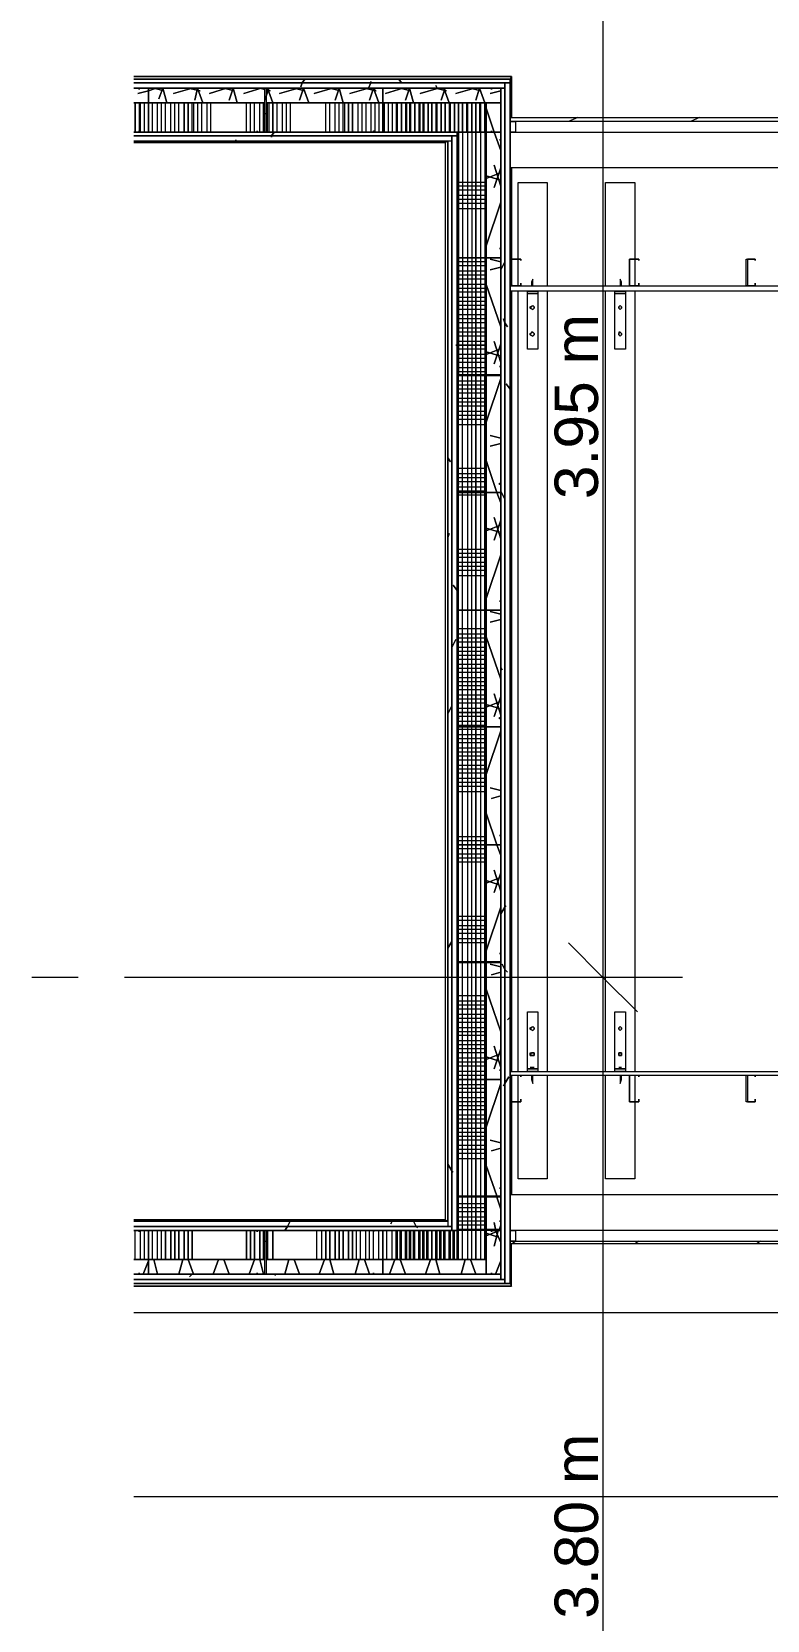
# Model space of a CAD drawing. Header units: metres. Extents: x -2 to 237, y -8 to 52.
# Drawn here: x 4.26 to 6.8, y 39.82 to 45.31 of the extents above; entities that cross this region are included whole.
import ezdxf

# ---------------------------------------------------------------- set-up
doc = ezdxf.new("R2010")
doc.units = ezdxf.units.M
doc.layers.add('HVAC - Ductos', color=5, linetype='Continuous', lineweight=0)
doc.layers.add('PDF4_Text', color=7, linetype='Continuous', lineweight=0)
doc.layers.add('PDF4_Geometry', color=7, linetype='Continuous', lineweight=0, true_color=0xaaaaaa)
doc.styles.add('PDF Helvetica', font='')
doc.styles.get('PDF Helvetica').set_extended_font_data('Helvetica')

msp = doc.modelspace()

# ---------------------------------------------------------------- linework, layer by layer
at = {"layer": 'HVAC - Ductos', "lineweight": 0}
for points in [[(6.2349, 46.8782), (6.2349, 45.9939), (6.2349, 42.0446), (6.2349, 38.0081)], [(6.354, 41.9254), (6.2349, 42.0446), (6.1158, 42.1636)], [(6.4732, 42.0446), (6.2349, 42.0446), (5.9967, 42.0446)], [(4.613, 40.8854), (9.9919, 40.8854), (9.9919, 40.2485), (4.613, 40.2485)]]:
    msp.add_lwpolyline(points, dxfattribs=at)
at = {"layer": 'PDF4_Geometry', "lineweight": 0}
for points in [[(5.9188, 45.018), (5.9188, 45.16), (4.613, 45.16), (5.9188, 45.16), (5.9142, 45.1509), (5.9188, 45.16)], [(4.613, 45.1509), (5.9142, 45.1509)], [(4.613, 45.1509), (5.9142, 45.1509)], [(4.6314, 45.1142), (4.6314, 45.1188)], [(4.6635, 45.1188), (4.6635, 44.9722), (4.6635, 44.9676), (4.6314, 44.9676), (4.6314, 44.9722), (4.6314, 44.9676), (4.6635, 44.9676), (4.6635, 44.9722), (4.6635, 45.1188), (4.6314, 45.1188)], [(5.0391, 45.1142), (5.0391, 45.1188)], [(5.0666, 45.1188), (5.0712, 45.1188), (5.0712, 44.9722), (5.0712, 44.9676), (5.0666, 44.9676), (5.0391, 44.9676), (5.0391, 44.9722), (5.0391, 44.9676), (5.0666, 44.9676), (5.0666, 44.9722), (5.0666, 45.1188), (5.0391, 45.1188)], [(5.4744, 45.1188), (5.4744, 44.9722), (5.4744, 44.9676), (5.4423, 44.9676), (5.4423, 44.9722), (5.4469, 44.9722), (5.4469, 44.9676), (5.4744, 44.9676), (5.4744, 44.9722), (5.4744, 45.1188), (5.4469, 45.1188), (5.4469, 45.1142), (5.4423, 45.1142), (5.4423, 45.1188)], [(5.8501, 45.1142), (5.8501, 45.1188)], [(5.8775, 45.1188), (5.8821, 45.1188), (5.8821, 44.9722), (5.8821, 44.9676), (5.8775, 44.9676), (5.8501, 44.9676), (5.8501, 44.9722), (5.8501, 44.9676), (5.8775, 44.9676), (5.8821, 44.9676), (5.8821, 44.9722), (5.8821, 45.1188), (5.8775, 45.1188), (5.8501, 45.1188)], [(5.8959, 45.1372), (5.8959, 40.9862), (5.9142, 40.9862), (5.9142, 45.1372)], [(5.0666, 45.0684), (4.6635, 45.0684), (4.613, 45.0684), (4.6635, 45.0684)], [(4.6176, 45.0684), (4.6176, 44.9676)], [(4.7871, 45.0684), (4.7871, 44.9676)], [(4.8009, 45.0684), (4.8009, 44.9676)], [(5.062, 45.0684), (5.062, 44.9676)], [(5.0941, 45.0684), (5.0941, 44.9676)], [(5.3553, 45.0684), (5.3553, 44.9676)], [(5.369, 45.0684), (5.369, 44.9676)], [(5.5385, 45.0684), (5.5385, 44.9676)], [(5.5844, 45.0684), (5.5844, 44.9676)], [(5.6302, 44.9676), (5.6302, 45.0684)], [(5.6439, 45.0684), (5.6439, 44.9676)], [(5.676, 45.0684), (5.676, 44.9676)], [(5.6897, 45.0684), (5.6897, 44.9676)], [(5.7218, 45.0684), (5.7218, 44.9676)], [(5.7951, 45.0684), (5.7951, 44.9676), (5.7951, 44.5323), (5.7951, 44.1246), (5.7951, 43.7214), (5.7951, 43.3137), (5.7951, 42.9105), (5.7951, 42.5027), (5.7951, 42.0995), (5.7951, 42.5027), (5.7951, 42.9105), (5.7951, 43.3137), (5.7951, 43.7214), (5.7951, 44.1246), (5.7951, 44.5323), (5.7951, 44.9676)], [(5.6989, 41.2015), (5.6989, 41.1832), (4.613, 41.1832), (5.6989, 41.1832), (5.7126, 41.1832), (5.7126, 44.9355), (5.7126, 44.9539), (5.7126, 44.9355), (4.613, 44.9355), (5.6989, 44.9355), (4.613, 44.9355), (5.621, 44.9355), (4.613, 44.9355), (5.6989, 44.9355), (5.6989, 41.2015), (5.6989, 44.9355), (5.6897, 44.9309), (5.6897, 41.2061)], [(5.6897, 44.9309), (5.6897, 41.2061), (4.613, 41.2061), (5.6897, 41.2061), (5.6989, 41.2015), (4.613, 41.2015), (5.6989, 41.2015), (4.613, 41.2015), (5.6989, 41.2015), (5.6989, 44.9355), (5.6897, 44.9309), (4.613, 44.9309)], [(5.7126, 41.1832), (5.7126, 44.9355), (5.6989, 44.9355), (5.6989, 41.1832)], [(5.7309, 41.1695), (5.7309, 44.9539), (5.7126, 44.9539), (5.7126, 41.1695)], [(5.7309, 44.9676), (5.8821, 44.9676), (5.8821, 44.9401), (5.8775, 44.9401), (5.8821, 44.9401), (5.8821, 44.9676), (5.7309, 44.9676), (5.7309, 44.9401)], [(5.7355, 44.9401), (5.7309, 44.9401)], [(5.9142, 44.8439), (5.9142, 44.9676), (9.268, 44.9676), (9.268, 44.8439)], [(5.9188, 44.4361), (5.9188, 44.8439)], [(5.8821, 44.5323), (5.8775, 44.5323), (5.7309, 44.5323), (5.7309, 44.5644), (5.7355, 44.5644), (5.7309, 44.5644), (5.7309, 44.5323), (5.8775, 44.5323), (5.8821, 44.5323), (5.8821, 44.5644)], [(5.8775, 44.5644), (5.8821, 44.5644)], [(5.8821, 44.5323), (5.8821, 44.1566)], [(5.9234, 44.4361), (5.9188, 44.4361), (5.9188, 44.4407), (5.9188, 44.5277), (5.9234, 44.5277), (5.9509, 44.5277), (5.9509, 44.5232), (5.9509, 44.5277), (5.9234, 44.5277), (5.9188, 44.5277), (5.9188, 44.4407), (5.9234, 44.4361), (5.9509, 44.4361)], [(6.3265, 44.4361), (6.3265, 44.4407), (6.3265, 44.5277), (6.3586, 44.5277), (6.3586, 44.5232), (6.3586, 44.5277), (6.3265, 44.5277), (6.3265, 44.4407), (6.3265, 44.4361), (6.3586, 44.4361)], [(6.7343, 44.4361), (6.7298, 44.4361), (6.7298, 44.4407), (6.7298, 44.5277), (6.7343, 44.5277), (6.7618, 44.5277), (6.7618, 44.5232), (6.7618, 44.5277), (6.7343, 44.5277), (6.7343, 44.4407), (6.7343, 44.4361), (6.7618, 44.4361)], [(5.9142, 44.4178), (5.9142, 44.4361), (9.7307, 44.4361), (9.7307, 44.4178)], [(5.9509, 44.4453), (5.9509, 44.4361)], [(6.3586, 44.4453), (6.3586, 44.4361)], [(6.7618, 44.4453), (6.7618, 44.4361)], [(5.9188, 41.7193), (5.9188, 44.4178)], [(5.9738, 44.4178), (6.0104, 44.4178), (6.0104, 44.4087), (6.0104, 44.2162), (5.9738, 44.2162), (5.9738, 44.4087)], [(5.9738, 44.4087), (6.0104, 44.4087)], [(5.9921, 44.4087), (5.9967, 44.4087), (5.9921, 44.4087), (5.9829, 44.4087), (5.9921, 44.4087), (5.9967, 44.4087), (5.9921, 44.4087), (5.9829, 44.4087)], [(6.2762, 44.4178), (6.3129, 44.4178), (6.3129, 44.4087), (6.3129, 44.2162), (6.2762, 44.2162), (6.2762, 44.4087)], [(6.2762, 44.4087), (6.3129, 44.4087)], [(6.2945, 44.4087), (6.2991, 44.4087), (6.3037, 44.4087), (6.2991, 44.4087), (6.2945, 44.4087), (6.2899, 44.4087), (6.2945, 44.4087), (6.2991, 44.4087), (6.2945, 44.4087), (6.2899, 44.4087)], [(5.9921, 44.3536), (5.9967, 44.3582), (5.9967, 44.3628), (5.9921, 44.3674), (5.9875, 44.3628), (5.9829, 44.3582)], [(5.9921, 44.3674), (5.9967, 44.3628), (5.9967, 44.3582), (5.9921, 44.3536), (5.9829, 44.3582), (5.9829, 44.3628)], [(6.2945, 44.3536), (6.2991, 44.3582), (6.2991, 44.3628), (6.2945, 44.3674), (6.2899, 44.3628), (6.2899, 44.3582)], [(6.2945, 44.3674), (6.2991, 44.3628), (6.2991, 44.3582), (6.2945, 44.3536), (6.2899, 44.3582), (6.2899, 44.3628)], [(5.9921, 44.262), (5.9967, 44.2666), (5.9967, 44.2712), (5.9921, 44.2758), (5.9875, 44.2758), (5.9829, 44.2666)], [(5.9921, 44.2758), (5.9967, 44.2712), (5.9967, 44.2666), (5.9921, 44.262), (5.9829, 44.2666), (5.9829, 44.2712)], [(6.2945, 44.262), (6.2991, 44.2666), (6.2991, 44.2712), (6.2945, 44.2758), (6.2899, 44.2758), (6.2899, 44.2666)], [(6.2945, 44.2758), (6.2991, 44.2712), (6.2991, 44.2666), (6.2945, 44.262), (6.2899, 44.2666), (6.2899, 44.2712)], [(5.7309, 44.23), (5.8317, 44.23)], [(5.9142, 44.1888), (5.9142, 41.9117)], [(5.8821, 44.1292), (5.8821, 44.1246), (5.8775, 44.1246), (5.7309, 44.1246), (5.7309, 44.1292), (5.7309, 44.1566), (5.7355, 44.1566), (5.7309, 44.1566), (5.7309, 44.1292), (5.8775, 44.1292), (5.8821, 44.1292), (5.8821, 44.1566)], [(5.8775, 44.1566), (5.8821, 44.1566)], [(5.8821, 44.1292), (5.8821, 43.7535)], [(5.8821, 43.7214), (5.8775, 43.7214), (5.7309, 43.7214), (5.7309, 43.7535), (5.7355, 43.7535), (5.7355, 43.7489), (5.7309, 43.7489), (5.7309, 43.7214), (5.8775, 43.7214), (5.8821, 43.7214), (5.8821, 43.7489), (5.8775, 43.7489), (5.8775, 43.7535), (5.8821, 43.7535)], [(5.8821, 43.7214), (5.8821, 43.3457)], [(5.8821, 43.3183), (5.8821, 43.3137), (5.8775, 43.3137), (5.7309, 43.3137), (5.7309, 43.3183), (5.7309, 43.3457), (5.7355, 43.3457), (5.7309, 43.3457), (5.7309, 43.3183), (5.7309, 43.3137), (5.8775, 43.3137), (5.8821, 43.3137), (5.8821, 43.3183), (5.8821, 43.3457)], [(5.8775, 43.3457), (5.8821, 43.3457)], [(5.8821, 43.3183), (5.8821, 42.9425)], [(5.7309, 42.9609), (5.8317, 42.9609)], [(5.8821, 42.9105), (5.8775, 42.9105), (5.7309, 42.9105), (5.7309, 42.9425), (5.7355, 42.9425), (5.7355, 42.938), (5.7309, 42.938), (5.7309, 42.9105), (5.8775, 42.9105), (5.8821, 42.9105), (5.8821, 42.938), (5.8775, 42.938), (5.8775, 42.9425), (5.8821, 42.9425)], [(5.8821, 42.9105), (5.8821, 42.5348)], [(5.8821, 42.5027), (5.8775, 42.5027), (5.7309, 42.5027), (5.7309, 42.5348), (5.7355, 42.5348), (5.7309, 42.5348), (5.7309, 42.5027), (5.8775, 42.5027), (5.8821, 42.5027), (5.8821, 42.5348)], [(5.8775, 42.5348), (5.8821, 42.5348)], [(5.8821, 42.5027), (5.8821, 42.127)], [(5.8821, 42.0995), (5.8775, 42.0949), (5.7309, 42.0949), (5.7309, 42.0995), (5.7309, 42.127), (5.7355, 42.127), (5.7309, 42.127), (5.7309, 42.0995), (5.8775, 42.0995), (5.8821, 42.0995), (5.8821, 42.127)], [(5.7951, 42.0949), (5.7951, 41.6917), (5.7951, 41.284), (5.7951, 41.1695), (5.7951, 41.0686), (5.7951, 41.1695), (5.7951, 41.284), (5.7951, 41.6917)], [(5.8775, 42.127), (5.8821, 42.127)], [(5.8821, 42.0995), (5.8821, 41.7238)], [(5.9738, 41.7193), (5.9738, 41.7284), (5.9738, 41.9254), (6.0104, 41.9254), (6.0104, 41.7284), (6.0104, 41.7193)], [(6.2762, 41.7193), (6.2762, 41.7284), (6.2762, 41.9254), (6.3129, 41.9254), (6.3129, 41.7284), (6.3129, 41.7193)], [(5.9921, 41.8613), (5.9967, 41.8659), (5.9967, 41.8704), (5.9921, 41.875), (5.9875, 41.8704), (5.9829, 41.8659)], [(5.9921, 41.875), (5.9967, 41.8704), (5.9967, 41.8659), (5.9921, 41.8613), (5.9829, 41.8659), (5.9829, 41.8704)], [(6.2945, 41.8613), (6.2991, 41.8659), (6.2991, 41.8704), (6.2945, 41.875), (6.2899, 41.8704), (6.2899, 41.8659)], [(6.2945, 41.875), (6.2991, 41.8704), (6.2991, 41.8659), (6.2945, 41.8613), (6.2899, 41.8659), (6.2899, 41.8704)], [(5.9921, 41.7742), (5.9967, 41.7742), (5.9967, 41.7833), (5.9921, 41.7833), (5.9875, 41.7833), (5.9829, 41.7742)], [(5.9921, 41.7833), (5.9967, 41.7833), (5.9967, 41.7742), (5.9921, 41.7742), (5.9829, 41.7742), (5.9829, 41.7833)], [(6.2945, 41.7742), (6.2991, 41.7742), (6.2991, 41.7833), (6.2945, 41.7833), (6.2899, 41.7833), (6.2899, 41.7742)], [(6.2945, 41.7833), (6.2991, 41.7833), (6.2991, 41.7742), (6.2945, 41.7742), (6.2899, 41.7742), (6.2899, 41.7833)], [(5.8821, 41.6917), (5.8775, 41.6917), (5.7309, 41.6917), (5.7309, 41.7238), (5.7355, 41.7238), (5.7309, 41.7238), (5.7309, 41.6917), (5.8775, 41.6917), (5.8821, 41.6917), (5.8821, 41.7238)], [(5.7309, 41.6917), (5.8317, 41.6917)], [(5.8775, 41.7238), (5.8821, 41.7238)], [(5.8821, 41.6917), (5.8821, 41.3161)], [(5.9188, 41.6184), (5.9188, 41.6138), (5.9234, 41.6138), (5.9509, 41.6138), (5.9509, 41.623), (5.9509, 41.6138), (5.9234, 41.6138), (5.9188, 41.6138), (5.9188, 41.6184), (5.9188, 41.7055)], [(5.9188, 41.2931), (5.9188, 41.7055)], [(5.9509, 41.7009), (5.9509, 41.7055)], [(5.9738, 41.7284), (6.0104, 41.7284)], [(5.9921, 41.733), (5.9967, 41.733), (5.9921, 41.733), (5.9829, 41.733)], [(5.9921, 41.7284), (5.9967, 41.7284), (5.9921, 41.7284), (5.9829, 41.7284)], [(6.2762, 41.7284), (6.3129, 41.7284)], [(6.2945, 41.733), (6.2991, 41.733), (6.2945, 41.733), (6.2899, 41.733)], [(6.2945, 41.7284), (6.2991, 41.7284), (6.3037, 41.7284), (6.2991, 41.7284), (6.2945, 41.7284), (6.2899, 41.7284)], [(6.3265, 41.6184), (6.3265, 41.6138), (6.3586, 41.6138), (6.3586, 41.623), (6.3586, 41.6138), (6.3265, 41.6138), (6.3265, 41.6184), (6.3265, 41.7055)], [(6.3586, 41.7009), (6.3586, 41.7055)], [(6.7618, 41.7009), (6.7618, 41.7055)], [(5.8821, 41.2886), (5.8821, 41.284), (5.8775, 41.284), (5.7309, 41.284), (5.7309, 41.2886), (5.7309, 41.3161), (5.7355, 41.3161), (5.7309, 41.3161), (5.7309, 41.2886), (5.8775, 41.2886), (5.8821, 41.2886), (5.8821, 41.3161)], [(5.8775, 41.3161), (5.8821, 41.3161)], [(5.8317, 41.174), (5.8317, 41.284)], [(5.8821, 41.2886), (5.8821, 41.2015)], [(5.9142, 41.1695), (5.9142, 41.2931), (9.268, 41.2931), (9.268, 41.1695)], [(5.8821, 41.174), (5.8821, 41.1695), (5.8775, 41.1695), (5.7309, 41.1695), (5.7309, 41.174), (5.7309, 41.2015), (5.7355, 41.2015), (5.7309, 41.2015), (5.7309, 41.174), (5.8775, 41.174), (5.8821, 41.174), (5.8821, 41.2015)], [(5.8775, 41.2015), (5.8821, 41.2015)], [(4.6314, 41.1649), (4.6314, 41.1695)], [(4.6635, 41.1695), (4.6635, 41.0182), (4.6314, 41.0182), (4.6314, 41.0228), (4.6314, 41.0182), (4.6635, 41.0182), (4.6635, 41.1695), (4.6314, 41.1695)], [(4.723, 41.1695), (4.723, 41.0686)], [(4.7413, 41.1695), (4.7413, 41.0686)], [(4.7551, 41.1695), (4.7551, 41.0686)], [(4.7688, 41.1695), (4.7688, 41.0686)], [(4.7871, 41.1695), (4.7871, 41.0686)], [(4.8009, 41.1695), (4.8009, 41.0686)], [(4.8146, 41.1695), (4.8146, 41.0686)], [(5.0024, 41.1695), (5.0024, 41.0686)], [(5.0162, 41.1695), (5.0162, 41.0686)], [(5.03, 41.1695), (5.03, 41.0686)], [(5.0391, 41.1649), (5.0391, 41.1695)], [(5.0666, 41.1695), (5.0712, 41.1695), (5.0712, 41.0182), (5.0666, 41.0182), (5.0391, 41.0182), (5.0391, 41.0228), (5.0391, 41.0182), (5.0666, 41.0182), (5.0666, 41.1695), (5.0391, 41.1695)], [(5.0483, 41.1695), (5.0483, 41.0686)], [(5.062, 41.1695), (5.062, 41.0686)], [(5.0758, 41.1695), (5.0758, 41.0686)], [(5.0941, 41.1695), (5.0941, 41.0686)], [(5.2773, 41.1695), (5.2773, 41.0686)], [(5.2911, 41.1695), (5.2911, 41.0686)], [(5.3095, 41.1695), (5.3095, 41.0686)], [(5.3232, 41.1695), (5.3232, 41.0686)], [(5.3369, 41.1695), (5.3369, 41.0686)], [(5.3553, 41.1695), (5.3553, 41.0686)], [(5.369, 41.1695), (5.369, 41.0686)], [(5.4423, 41.1649), (5.4423, 41.1695)], [(5.4744, 41.1695), (5.4744, 41.0182), (5.4423, 41.0182), (5.4423, 41.0228), (5.4423, 41.0182), (5.4744, 41.0182), (5.4744, 41.1695), (5.4423, 41.1695)], [(5.5202, 41.1695), (5.5202, 41.0686)], [(5.6439, 41.1695), (5.6439, 41.0686)], [(5.8501, 41.1649), (5.8501, 41.1695)], [(5.8775, 41.1695), (5.8821, 41.1695), (5.8821, 41.0182), (5.8775, 41.0182), (5.8501, 41.0182), (5.8501, 41.0228), (5.8501, 41.0182), (5.8775, 41.0182), (5.8821, 41.0182), (5.8821, 41.1695), (5.8775, 41.1695), (5.8501, 41.1695)]]:
    msp.add_lwpolyline(points, close=True, dxfattribs=at)
for points in [[(4.613, 40.9862), (5.6989, 40.9862), (5.9142, 40.9862), (5.9142, 44.9355), (5.9142, 45.1509), (4.613, 45.1509)], [(5.9142, 45.1509), (4.613, 45.1509), (5.9142, 45.1509)], [(5.9142, 45.018), (5.9142, 45.1509), (5.9142, 45.1372), (5.9142, 44.9355), (5.9142, 40.9862), (5.9142, 41.1007), (5.9142, 40.9862), (5.9188, 40.977), (5.9188, 41.1236)], [(5.9142, 44.9355), (5.9142, 45.1372), (5.9142, 45.1509), (5.9142, 45.018), (7.023, 45.018), (7.023, 45.0043), (5.9142, 45.0043), (5.9325, 45.0043), (5.9325, 44.9676), (5.9142, 44.9676)], [(5.9142, 40.9862), (5.9142, 45.1509), (5.9142, 40.9862)], [(5.8959, 40.9862), (5.8959, 40.9999), (4.613, 40.9999), (5.6989, 40.9999), (5.8821, 40.9999), (5.8959, 40.9999), (5.8959, 44.9355), (5.8959, 45.1188), (5.8959, 45.1372), (4.613, 45.1372), (5.9142, 45.1372)], [(4.613, 45.1188), (5.8821, 45.1188), (4.613, 45.1188), (5.8959, 45.1188), (5.8959, 45.1372), (4.613, 45.1372)], [(5.8821, 41.174), (5.8821, 40.9999), (5.8959, 40.9999), (5.8959, 45.1188), (5.8821, 45.1188), (5.8821, 44.5644), (5.8821, 45.0684), (5.8317, 45.0684), (5.8317, 44.9676), (5.8317, 44.5323), (5.8317, 44.1292), (5.8317, 44.5323), (5.8317, 44.9355), (5.8317, 44.9676), (5.8317, 45.0684), (5.4744, 45.0684), (5.0712, 45.0684), (5.4744, 45.0684), (5.8821, 45.0684), (5.8821, 45.1188), (5.8821, 45.0684), (5.8821, 44.9355), (5.8821, 44.5644)], [(5.8317, 44.1292), (5.8317, 44.5323), (5.8317, 44.9676), (5.7309, 44.9676), (5.7309, 41.0686), (5.8317, 41.0686), (5.8317, 41.1695), (5.8317, 41.0182), (5.8821, 41.0182), (5.8821, 41.174), (5.8821, 41.0182), (5.8317, 41.0182), (5.6989, 41.0182), (4.613, 41.0182), (5.8317, 41.0182), (5.8317, 41.0686), (5.4744, 41.0686), (5.0712, 41.0686), (5.4744, 41.0686), (5.7309, 41.0686), (5.7309, 41.1695), (4.613, 41.1695), (5.6989, 41.1695), (5.7126, 41.1695), (5.7309, 41.1695), (5.7309, 44.9355), (5.7309, 44.9539), (5.7309, 44.9676), (4.613, 44.9676), (5.8317, 44.9676), (5.8317, 45.0684), (5.4744, 45.0684), (5.0712, 45.0684)], [(5.0666, 45.0684), (4.6635, 45.0684), (4.613, 45.0684)], [(4.6314, 45.0684), (4.6314, 44.9676)], [(4.6359, 44.9676), (4.6359, 45.0684)], [(4.6497, 44.9676), (4.6497, 45.0684)], [(4.6772, 44.9676), (4.6772, 45.0684)], [(4.6955, 44.9676), (4.6955, 45.0684)], [(4.7092, 44.9676), (4.7092, 45.0684)], [(4.723, 44.9676), (4.723, 45.0684)], [(4.7413, 44.9676), (4.7413, 45.0684)], [(4.7551, 44.9676), (4.7551, 45.0684)], [(4.7688, 44.9676), (4.7688, 45.0684)], [(4.8146, 44.9676), (4.8146, 45.0684)], [(4.8192, 45.0684), (4.8192, 44.9676)], [(4.8329, 45.0684), (4.8329, 44.9676)], [(4.8467, 45.0684), (4.8467, 44.9676)], [(4.865, 45.0684), (4.865, 44.9676)], [(4.8787, 45.0684), (4.8787, 44.9676)], [(5.0024, 44.9676), (5.0024, 45.0684)], [(5.0162, 44.9676), (5.0162, 45.0684)], [(5.03, 44.9676), (5.03, 45.0684)], [(5.0483, 44.9676), (5.0483, 45.0684)], [(5.0758, 44.9676), (5.0758, 45.0684)], [(5.0804, 45.0684), (5.0804, 44.9676)], [(5.1078, 45.0684), (5.1078, 44.9676)], [(5.1262, 45.0684), (5.1262, 44.9676)], [(5.1399, 45.0684), (5.1399, 44.9676)], [(5.1536, 45.0684), (5.1536, 44.9676)], [(5.2773, 44.9676), (5.2773, 45.0684)], [(5.2911, 44.9676), (5.2911, 45.0684)], [(5.3095, 44.9676), (5.3095, 45.0684)], [(5.3232, 44.9676), (5.3232, 45.0684)], [(5.3369, 44.9676), (5.3369, 45.0684)], [(5.3415, 45.0684), (5.3415, 44.9676)], [(5.3873, 45.0684), (5.3873, 44.9676)], [(5.4011, 45.0684), (5.4011, 44.9676)], [(5.4148, 45.0684), (5.4148, 44.9676)], [(5.4331, 45.0684), (5.4331, 44.9676)], [(5.4469, 45.0684), (5.4469, 44.9676)], [(5.4606, 45.0684), (5.4606, 44.9676)], [(5.479, 45.0684), (5.479, 44.9676)], [(5.4927, 45.0684), (5.4927, 44.9676)], [(5.5064, 45.0684), (5.5064, 44.9676)], [(5.5202, 45.0684), (5.5202, 44.9676)], [(5.5248, 44.9676), (5.5248, 45.0684)], [(5.5522, 45.0684), (5.5522, 44.9676)], [(5.5568, 44.9676), (5.5568, 45.0684)], [(5.566, 45.0684), (5.566, 44.9676)], [(5.5706, 44.9676), (5.5706, 45.0684)], [(5.598, 45.0684), (5.598, 44.9676)], [(5.6026, 44.9676), (5.6026, 45.0684)], [(5.6118, 45.0684), (5.6118, 44.9676)], [(5.6164, 44.9676), (5.6164, 45.0684)], [(5.6302, 44.9676), (5.6302, 45.0684)], [(5.6576, 45.0684), (5.6576, 44.9676)], [(5.6622, 44.9676), (5.6622, 45.0684)], [(5.7034, 45.0684), (5.7034, 44.9676)], [(5.708, 44.9676), (5.708, 45.0684)], [(5.7355, 44.9676), (5.7355, 45.0684), (5.7355, 44.9676), (5.7355, 44.5323), (5.7355, 44.1292)], [(5.7493, 44.9676), (5.7493, 45.0684), (5.7493, 44.9676), (5.7493, 44.5323), (5.7493, 44.1292)], [(5.7631, 45.0684), (5.7631, 44.9676)], [(5.7676, 44.1292), (5.7676, 44.5323), (5.7676, 44.9676), (5.7676, 45.0684)], [(5.7813, 44.9676), (5.7813, 45.0684), (5.7813, 44.9676), (5.7813, 44.5323), (5.7813, 44.1292)], [(5.7951, 44.9676), (5.7951, 45.0684)], [(5.8088, 45.0684), (5.8088, 44.9676)], [(5.8134, 44.1292), (5.8134, 44.5323), (5.8134, 44.9676), (5.8134, 45.0684)], [(5.8271, 44.9676), (5.8271, 45.0684), (5.8271, 44.9676), (5.8271, 44.5323), (5.8271, 44.1292)], [(6.1478, 45.018), (6.1158, 45.0043)], [(6.5694, 45.018), (6.5373, 45.0043)], [(4.613, 44.9539), (5.7126, 44.9539), (4.613, 44.9539), (5.7309, 44.9539), (5.7309, 44.9676), (4.613, 44.9676)], [(4.613, 44.9355), (5.6989, 44.9355), (5.6989, 41.2015), (4.613, 41.2015)], [(5.6989, 44.9355), (5.6989, 41.2015), (5.6989, 44.9355)], [(5.8317, 44.7935), (5.7309, 44.7935)], [(5.8317, 44.7798), (5.7309, 44.7798)], [(5.8317, 44.766), (5.7309, 44.766)], [(5.9417, 44.4361), (5.9417, 44.5277), (5.9417, 44.7935), (6.0425, 44.7935), (6.0425, 44.4361)], [(6.2441, 44.4361), (6.2441, 44.7935), (6.3449, 44.7935), (6.3449, 44.5277), (6.3449, 44.4361)], [(5.8317, 44.7477), (5.7309, 44.7477)], [(5.8317, 44.734), (5.7309, 44.734)], [(5.8317, 44.7202), (5.7309, 44.7202)], [(5.8317, 44.7019), (5.7309, 44.7019)], [(5.8317, 44.5186), (5.7309, 44.5186)], [(5.8317, 44.5049), (5.7309, 44.5049)], [(5.8821, 44.5323), (5.8821, 44.1566)], [(5.8317, 44.4865), (5.7309, 44.4865)], [(5.8317, 44.4728), (5.7309, 44.4728)], [(5.8317, 44.4591), (5.7309, 44.4591)], [(5.8317, 44.4407), (5.7309, 44.4407)], [(5.9921, 44.4361), (5.9921, 44.4499), (5.9921, 44.4591), (5.9875, 44.4499), (5.9875, 44.4361)], [(5.9875, 44.4499), (5.9921, 44.4499)], [(6.2991, 44.4361), (6.2991, 44.4499), (6.2945, 44.4591), (6.2945, 44.4499), (6.2945, 44.4361)], [(6.2945, 44.4499), (6.2991, 44.4499)], [(5.8317, 44.427), (5.7309, 44.427)], [(5.8317, 44.4133), (5.7309, 44.4133)], [(5.8317, 44.3949), (5.7309, 44.3949)], [(5.8317, 44.3811), (5.7309, 44.3811)], [(5.9417, 41.7193), (5.9417, 44.4178)], [(5.9875, 44.4087), (5.9829, 44.4087)], [(6.0425, 44.4178), (6.0425, 41.7193)], [(6.2441, 41.7193), (6.2441, 44.4178)], [(6.3037, 44.4087), (6.2991, 44.4087)], [(6.3449, 44.4178), (6.3449, 41.7193)], [(5.8317, 44.3674), (5.7309, 44.3674)], [(5.8317, 44.3536), (5.7309, 44.3536)], [(5.8317, 44.3353), (5.7309, 44.3353)], [(5.8317, 44.3216), (5.7309, 44.3216)], [(5.8317, 44.3079), (5.7309, 44.3079)], [(5.8317, 44.2895), (5.7309, 44.2895)], [(5.8317, 44.2758), (5.7309, 44.2758)], [(5.8317, 44.262), (5.7309, 44.262)], [(5.8317, 44.2437), (5.7309, 44.2437)], [(5.8317, 44.2162), (5.7309, 44.2162)], [(5.8317, 44.1979), (5.7309, 44.1979)], [(5.8317, 44.1842), (5.7309, 44.1842)], [(5.8317, 44.1704), (5.7309, 44.1704)], [(5.8317, 44.1521), (5.7309, 44.1521)], [(5.8317, 44.1384), (5.7309, 44.1384)], [(5.8317, 41.2886), (5.8317, 41.6917), (5.8317, 42.0995), (5.8317, 42.5027), (5.8317, 42.9105), (5.8317, 43.3137), (5.8317, 43.7214), (5.8317, 44.1246), (5.8317, 43.7214), (5.8317, 43.3137), (5.8317, 42.9105), (5.8317, 42.5027), (5.8317, 42.0995), (5.8317, 41.6917), (5.8317, 41.2886), (5.8317, 41.6917), (5.8317, 42.0995), (5.8317, 42.5027), (5.8317, 42.9105), (5.8317, 43.3137), (5.8317, 43.7214), (5.8317, 44.1246), (5.7309, 44.1246)], [(5.8317, 44.1063), (5.7309, 44.1063)], [(5.7355, 42.0995), (5.7355, 42.5027), (5.7355, 42.9105), (5.7355, 43.3137), (5.7355, 43.7214), (5.7355, 44.1246)], [(5.7493, 42.0995), (5.7493, 42.5027), (5.7493, 42.9105), (5.7493, 43.3137), (5.7493, 43.7214), (5.7493, 44.1246)], [(5.7676, 42.0995), (5.7676, 42.5027), (5.7676, 42.9105), (5.7676, 43.3137), (5.7676, 43.7214), (5.7676, 44.1246)], [(5.7813, 42.0995), (5.7813, 42.5027), (5.7813, 42.9105), (5.7813, 43.3137), (5.7813, 43.7214), (5.7813, 44.1246)], [(5.8134, 41.2886), (5.8134, 41.6917), (5.8134, 42.0995), (5.8134, 42.5027), (5.8134, 42.9105), (5.8134, 43.3137), (5.8134, 43.7214), (5.8134, 44.1246)], [(5.8271, 41.2886), (5.8271, 41.6917), (5.8271, 42.0995), (5.8271, 42.5027), (5.8271, 42.9105), (5.8271, 43.3137), (5.8271, 43.7214), (5.8271, 44.1246)], [(5.8821, 44.1292), (5.8821, 43.7535)], [(5.8317, 44.0925), (5.7309, 44.0925)], [(5.8317, 44.0787), (5.7309, 44.0787)], [(5.8317, 44.065), (5.7309, 44.065)], [(5.8317, 44.0467), (5.7309, 44.0467)], [(5.8317, 44.033), (5.7309, 44.033)], [(5.8317, 44.0192), (5.7309, 44.0192)], [(5.8317, 44.0009), (5.7309, 44.0009)], [(5.8317, 43.9871), (5.7309, 43.9871)], [(5.8317, 43.9734), (5.7309, 43.9734)], [(5.8317, 43.9551), (5.7309, 43.9551)], [(5.8317, 43.8038), (5.7309, 43.8038)], [(5.8317, 43.7855), (5.7309, 43.7855)], [(5.8317, 43.7718), (5.7309, 43.7718)], [(5.8317, 43.7581), (5.7309, 43.7581)], [(5.8317, 43.7397), (5.7309, 43.7397)], [(5.8317, 43.726), (5.7309, 43.726)], [(5.8317, 43.7122), (5.7309, 43.7122)], [(5.8821, 43.7214), (5.8821, 43.3457)], [(5.8317, 43.5244), (5.7309, 43.5244)], [(5.8317, 43.5106), (5.7309, 43.5106)], [(5.8317, 43.4969), (5.7309, 43.4969)], [(5.8317, 43.4786), (5.7309, 43.4786)], [(5.8317, 43.4648), (5.7309, 43.4648)], [(5.8317, 43.4511), (5.7309, 43.4511)], [(5.8317, 43.4327), (5.7309, 43.4327)], [(5.8821, 43.3183), (5.8821, 42.9425)], [(5.8317, 43.2495), (5.7309, 43.2495)], [(5.8317, 43.2312), (5.7309, 43.2312)], [(5.8317, 43.2174), (5.7309, 43.2174)], [(5.8317, 43.2037), (5.7309, 43.2037)], [(5.8317, 43.1854), (5.7309, 43.1854)], [(5.8317, 43.1716), (5.7309, 43.1716)], [(5.8317, 43.1578), (5.7309, 43.1578)], [(5.8317, 43.1441), (5.7309, 43.1441)], [(5.8317, 43.1258), (5.7309, 43.1258)], [(5.8317, 43.112), (5.7309, 43.112)], [(5.8317, 43.0983), (5.7309, 43.0983)], [(5.8317, 43.08), (5.7309, 43.08)], [(5.8317, 43.0662), (5.7309, 43.0662)], [(5.8317, 43.0525), (5.7309, 43.0525)], [(5.8317, 43.0388), (5.7309, 43.0388)], [(5.8317, 43.0204), (5.7309, 43.0204)], [(5.8317, 43.0067), (5.7309, 43.0067)], [(5.8317, 42.9929), (5.7309, 42.9929)], [(5.8317, 42.9746), (5.7309, 42.9746)], [(5.8317, 42.9471), (5.7309, 42.9471)], [(5.8317, 42.9288), (5.7309, 42.9288)], [(5.8317, 42.915), (5.7309, 42.915)], [(5.8317, 42.9013), (5.7309, 42.9013)], [(5.8821, 42.9105), (5.8821, 42.5348)], [(5.8317, 42.8829), (5.7309, 42.8829)], [(5.8317, 42.8692), (5.7309, 42.8692)], [(5.8317, 42.8555), (5.7309, 42.8555)], [(5.8317, 42.8371), (5.7309, 42.8371)], [(5.8317, 42.8234), (5.7309, 42.8234)], [(5.8317, 42.8097), (5.7309, 42.8097)], [(5.8317, 42.7959), (5.7309, 42.7959)], [(5.8317, 42.7776), (5.7309, 42.7776)], [(5.8317, 42.7639), (5.7309, 42.7639)], [(5.8317, 42.7501), (5.7309, 42.7501)], [(5.8317, 42.7318), (5.7309, 42.7318)], [(5.8317, 42.718), (5.7309, 42.718)], [(5.8317, 42.7042), (5.7309, 42.7042)], [(5.8317, 42.686), (5.7309, 42.686)], [(5.8317, 42.5302), (5.7309, 42.5302)], [(5.8317, 42.5164), (5.7309, 42.5164)], [(5.8317, 42.5027), (5.7309, 42.5027)], [(5.8317, 42.489), (5.7309, 42.489)], [(5.8317, 42.4706), (5.7309, 42.4706)], [(5.8821, 42.5027), (5.8821, 42.127)], [(5.8317, 42.4569), (5.7309, 42.4569)], [(5.8317, 42.4431), (5.7309, 42.4431)], [(5.8317, 42.2553), (5.7309, 42.2553)], [(5.8317, 42.2415), (5.7309, 42.2415)], [(5.8317, 42.2232), (5.7309, 42.2232)], [(5.8317, 42.2095), (5.7309, 42.2095)], [(5.8317, 42.1957), (5.7309, 42.1957)], [(5.8317, 42.1774), (5.7309, 42.1774)], [(5.8317, 42.1636), (5.7309, 42.1636)], [(5.7355, 41.2886), (5.7355, 41.6917), (5.7355, 42.0949)], [(5.7493, 41.174), (5.7493, 41.284), (5.7493, 41.6917), (5.7493, 42.0949)], [(5.7676, 41.0686), (5.7676, 41.1695), (5.7676, 41.284), (5.7676, 41.6917), (5.7676, 42.0949)], [(5.7813, 41.0686), (5.7813, 41.1695), (5.7813, 41.284), (5.7813, 41.6917), (5.7813, 42.0949)], [(5.8821, 42.0995), (5.8821, 41.7238)], [(4.4206, 42.0446), (4.2603, 42.0446)], [(5.0574, 42.0446), (4.581, 42.0446)], [(6.5098, 42.0446), (5.0574, 42.0446)], [(5.8317, 41.9804), (5.7309, 41.9804)], [(5.8317, 41.962), (5.7309, 41.962)], [(5.8317, 41.9483), (5.7309, 41.9483)], [(5.8317, 41.9346), (5.7309, 41.9346)], [(5.8317, 41.9162), (5.7309, 41.9162)], [(5.8317, 41.9025), (5.7309, 41.9025)], [(5.8317, 41.8887), (5.7309, 41.8887)], [(5.8317, 41.8704), (5.7309, 41.8704)], [(5.8317, 41.8567), (5.7309, 41.8567)], [(5.8317, 41.8429), (5.7309, 41.8429)], [(5.8317, 41.8246), (5.7309, 41.8246)], [(5.8317, 41.8109), (5.7309, 41.8109)], [(5.8317, 41.7971), (5.7309, 41.7971)], [(5.8317, 41.7833), (5.7309, 41.7833)], [(5.8317, 41.7651), (5.7309, 41.7651)], [(5.8317, 41.7513), (5.7309, 41.7513)], [(5.8317, 41.7375), (5.7309, 41.7375)], [(5.8317, 41.7193), (5.7309, 41.7193)], [(5.8317, 41.7055), (5.7309, 41.7055)], [(5.8821, 41.6917), (5.8821, 41.3161)], [(9.7307, 41.6138), (9.6986, 41.6138), (9.6986, 41.623), (9.7032, 41.623), (9.7032, 41.6138), (9.7307, 41.6138), (9.7307, 41.6184), (9.7307, 41.7055), (5.9142, 41.7055), (5.9142, 41.7193), (9.7307, 41.7193), (9.7307, 41.7055)], [(6.0425, 41.7055), (6.0425, 41.3481), (5.9417, 41.3481), (5.9417, 41.6138), (5.9417, 41.7055)], [(5.9829, 41.7284), (5.9875, 41.7284)], [(5.9875, 41.7055), (5.9875, 41.6917), (5.9921, 41.678), (5.9921, 41.6917), (5.9921, 41.7055)], [(5.9921, 41.6917), (5.9875, 41.6917)], [(6.3449, 41.7055), (6.3449, 41.6138), (6.3449, 41.3481), (6.2441, 41.3481), (6.2441, 41.7055)], [(6.2945, 41.7055), (6.2945, 41.6917), (6.2945, 41.678), (6.2991, 41.6917), (6.2991, 41.7055)], [(6.2991, 41.6917), (6.2945, 41.6917)], [(6.2991, 41.7284), (6.3037, 41.7284)], [(6.7343, 41.7055), (6.7343, 41.6184), (6.7343, 41.6138), (6.7618, 41.6138), (6.7618, 41.623), (6.7618, 41.6138), (6.7343, 41.6138), (6.7298, 41.6138), (6.7298, 41.6184), (6.7298, 41.7055)], [(5.8317, 41.6734), (5.7309, 41.6734)], [(5.8317, 41.6597), (5.7309, 41.6597)], [(5.8317, 41.6459), (5.7309, 41.6459)], [(5.8317, 41.6276), (5.7309, 41.6276)], [(5.8317, 41.6138), (5.7309, 41.6138)], [(5.8317, 41.6001), (5.7309, 41.6001)], [(5.8317, 41.5864), (5.7309, 41.5864)], [(5.8317, 41.568), (5.7309, 41.568)], [(5.8317, 41.5543), (5.7309, 41.5543)], [(5.8317, 41.5406), (5.7309, 41.5406)], [(5.8317, 41.5222), (5.7309, 41.5222)], [(5.8317, 41.5085), (5.7309, 41.5085)], [(5.8317, 41.4948), (5.7309, 41.4948)], [(5.8317, 41.481), (5.7309, 41.481)], [(5.8317, 41.4626), (5.7309, 41.4626)], [(5.8317, 41.4489), (5.7309, 41.4489)], [(5.8317, 41.4352), (5.7309, 41.4352)], [(5.8317, 41.4168), (5.7309, 41.4168)], [(5.8317, 41.2611), (5.7309, 41.2611)], [(5.7355, 41.174), (5.7355, 41.284)], [(5.8134, 41.174), (5.8134, 41.284)], [(5.8271, 41.174), (5.8271, 41.284)], [(5.8317, 41.174), (5.8317, 41.284)], [(5.8821, 41.2886), (5.8821, 41.2015)], [(5.6989, 41.2015), (4.613, 41.2015), (5.6989, 41.2015)], [(5.8317, 41.2473), (5.7309, 41.2473)], [(5.8317, 41.2336), (5.7309, 41.2336)], [(5.8317, 41.2153), (5.7309, 41.2153)], [(5.8317, 41.2015), (5.7309, 41.2015)], [(4.613, 41.1695), (5.7126, 41.1695), (5.7126, 41.1832), (4.613, 41.1832)], [(4.6176, 41.0686), (4.6176, 41.1695)], [(4.6359, 41.0686), (4.6359, 41.1695)], [(4.6497, 41.0686), (4.6497, 41.1695)], [(4.6635, 41.0686), (5.0666, 41.0686), (4.6635, 41.0686), (4.6635, 41.1695)], [(4.6772, 41.0686), (4.6772, 41.1695)], [(4.6955, 41.0686), (4.6955, 41.1695)], [(4.7092, 41.0686), (4.7092, 41.1695)], [(5.0712, 41.0686), (5.4744, 41.0686), (5.6989, 41.0686), (5.7309, 41.0686), (5.8317, 41.0686), (5.8317, 41.1695)], [(5.2453, 41.0686), (5.2453, 41.1695)], [(5.2636, 41.0686), (5.2636, 41.1695)], [(5.3827, 41.0686), (5.3827, 41.1695)], [(5.3965, 41.0686), (5.3965, 41.1695)], [(5.4148, 41.0686), (5.4148, 41.1695)], [(5.4285, 41.0686), (5.4285, 41.1695)], [(5.4423, 41.0686), (5.4423, 41.1695)], [(5.4606, 41.0686), (5.4606, 41.1695)], [(5.4882, 41.0686), (5.4882, 41.1695)], [(5.5064, 41.0686), (5.5064, 41.1695)], [(5.5248, 41.0686), (5.5248, 41.1695)], [(5.5339, 41.0686), (5.5339, 41.1695)], [(5.5385, 41.0686), (5.5385, 41.1695)], [(5.5522, 41.0686), (5.5522, 41.1695)], [(5.5568, 41.0686), (5.5568, 41.1695)], [(5.566, 41.0686), (5.566, 41.1695)], [(5.5706, 41.0686), (5.5706, 41.1695)], [(5.5798, 41.0686), (5.5798, 41.1695)], [(5.5844, 41.0686), (5.5844, 41.1695)], [(5.598, 41.0686), (5.598, 41.1695)], [(5.6026, 41.0686), (5.6026, 41.1695)], [(5.6118, 41.0686), (5.6118, 41.1695)], [(5.6164, 41.0686), (5.6164, 41.1695)], [(5.6256, 41.0686), (5.6256, 41.1695)], [(5.6302, 41.0686), (5.6302, 41.1695)], [(5.6576, 41.0686), (5.6576, 41.1695)], [(5.6622, 41.0686), (5.6622, 41.1695)], [(5.6714, 41.0686), (5.6714, 41.1695)], [(5.676, 41.0686), (5.676, 41.1695)], [(5.6851, 41.0686), (5.6851, 41.1695)], [(5.6897, 41.0686), (5.6897, 41.1695)], [(5.7034, 41.0686), (5.7034, 41.1695)], [(5.708, 41.0686), (5.708, 41.1695)], [(5.7172, 41.0686), (5.7172, 41.1695)], [(5.7218, 41.0686), (5.7218, 41.1695)], [(5.8317, 41.1877), (5.7309, 41.1877)], [(5.7355, 41.0686), (5.7355, 41.1695)], [(5.7493, 41.0686), (5.7493, 41.1695)], [(5.8134, 41.0686), (5.8134, 41.1695)], [(5.8271, 41.0686), (5.8271, 41.1695)], [(5.9142, 41.1695), (5.9325, 41.1695), (5.9325, 41.1328)], [(5.6989, 40.9862), (4.613, 40.9862), (5.8959, 40.9862), (5.6989, 40.9862), (5.8959, 40.9862), (5.9142, 40.9862), (4.613, 40.9862), (5.9142, 40.9862), (4.613, 40.9862), (5.9142, 40.9862), (5.9188, 40.977), (4.613, 40.977), (5.9188, 40.977), (5.9188, 41.1236), (5.9325, 41.1328), (5.9142, 41.1328), (7.023, 41.1328), (7.023, 41.1236), (5.9142, 41.1236)], [(6.3586, 41.1328), (6.3449, 41.1236)], [(6.7801, 41.1328), (6.7664, 41.1236)], [(5.0666, 41.0686), (4.6635, 41.0686), (4.613, 41.0686), (4.6635, 41.0686), (4.613, 41.0686)], [(4.613, 40.9999), (5.8821, 40.9999), (5.8821, 41.0182), (4.613, 41.0182)]]:
    msp.add_lwpolyline(points, dxfattribs=at)
at = {"layer": 'PDF4_Geometry', "color": 254, "lineweight": 0, "true_color": 0xeaeaea}
for points in [[(5.1903, 45.1234), (5.1949, 45.1372), (5.2041, 45.1509), (5.1949, 45.1372)], [(5.5293, 45.1509), (5.5385, 45.1372)], [(5.424, 45.1188), (5.4331, 45.1372), (5.4331, 45.1418), (5.4331, 45.1372)], [(5.6576, 45.128), (5.6622, 45.1188)], [(4.9658, 44.9355), (4.9658, 44.9401)], [(5.0895, 44.9539), (5.0987, 44.9676), (5.0895, 44.9539), (5.0895, 44.9493)], [(5.8821, 44.4911), (5.8959, 44.5186), (5.8959, 44.5232), (5.8959, 44.5186)], [(5.8913, 44.3216), (5.8959, 44.3079), (5.9051, 44.2941), (5.8959, 44.3079)], [(5.7264, 44.23), (5.7309, 44.23)], [(5.9005, 44.0971), (5.9142, 44.0787)], [(5.6989, 43.8405), (5.708, 43.8268)], [(5.8821, 43.726), (5.8959, 43.6985)], [(5.6989, 43.5656), (5.7034, 43.5794)], [(5.7172, 43.4007), (5.7309, 43.3823)], [(5.7126, 43.1854), (5.7264, 43.2129)], [(5.8821, 43.1166), (5.8867, 43.1074)], [(5.6989, 42.9563), (5.7126, 42.9837)], [(5.8821, 42.2645), (5.8959, 42.2873), (5.9005, 42.2919), (5.8959, 42.2873)], [(5.6989, 42.1453), (5.7126, 42.1682)], [(5.8867, 42.0904), (5.8959, 42.072), (5.9051, 42.0628), (5.8959, 42.072)], [(5.9051, 41.8979), (5.9142, 41.9071)], [(5.8913, 41.6689), (5.8959, 41.678), (5.9096, 41.7009), (5.8959, 41.678)], [(5.7126, 41.3756), (5.7172, 41.371), (5.7126, 41.3756), (5.6989, 41.3985)], [(5.1353, 41.1695), (5.1445, 41.1832), (5.1536, 41.2015), (5.1445, 41.1832)], [(5.5019, 41.1923), (5.5064, 41.2015)], [(5.5889, 41.1832), (5.5935, 41.1786), (5.5889, 41.1832), (5.5798, 41.2015)], [(5.7126, 41.1695), (5.7172, 41.1695)], [(4.8055, 41.0091), (4.8146, 41.0182)], [(5.0987, 41.0182), (5.1032, 41.0137)]]:
    msp.add_lwpolyline(points, close=True, dxfattribs=at)
at = {"layer": 'PDF4_Geometry', "color": 254, "lineweight": 0, "true_color": 0xdddddd}
for points in [[(4.6909, 45.1188), (4.6635, 45.1096), (4.6268, 45.1005), (4.6635, 45.1096)], [(4.6817, 45.1188), (4.7184, 45.1096)], [(4.7138, 45.1188), (4.7276, 45.0684), (4.7138, 45.1188), (4.7001, 45.0821)], [(4.8146, 45.1188), (4.7505, 45.1005)], [(4.8009, 45.1188), (4.8421, 45.1096)], [(4.8329, 45.1188), (4.8513, 45.0684), (4.8329, 45.1188), (4.8238, 45.0775)], [(4.9338, 45.1188), (4.8742, 45.1005)], [(4.9246, 45.1188), (4.9612, 45.1096)], [(4.9566, 45.1188), (4.9704, 45.0684), (4.9566, 45.1188), (4.9429, 45.0775)], [(5.0528, 45.1188), (4.9933, 45.1005)], [(5.0483, 45.1188), (5.0666, 45.1142)], [(5.0804, 45.1188), (5.0712, 45.0913)], [(5.0712, 45.1142), (5.085, 45.1096)], [(5.0758, 45.1188), (5.0941, 45.0684)], [(5.1811, 45.1188), (5.117, 45.1005)], [(5.1674, 45.1188), (5.2041, 45.1096)], [(5.1995, 45.1188), (5.2178, 45.0684), (5.1995, 45.1188), (5.1857, 45.0775)], [(5.3003, 45.1188), (5.2361, 45.1005)], [(5.2911, 45.1188), (5.3277, 45.1096)], [(5.3232, 45.1188), (5.3369, 45.0684), (5.3232, 45.1188), (5.3095, 45.0775)], [(5.424, 45.1188), (5.3598, 45.1005)], [(5.4102, 45.1188), (5.4515, 45.1096)], [(5.4423, 45.1188), (5.4606, 45.0684), (5.4423, 45.1188), (5.4285, 45.0775)], [(5.5431, 45.1188), (5.4836, 45.1005)], [(5.5339, 45.1188), (5.5706, 45.1096)], [(5.566, 45.1188), (5.5798, 45.0684), (5.566, 45.1188), (5.5522, 45.0775)], [(5.6668, 45.1188), (5.6026, 45.1005)], [(5.6576, 45.1188), (5.6943, 45.1096)], [(5.6897, 45.1188), (5.676, 45.0775)], [(5.6851, 45.1188), (5.7034, 45.0684)], [(5.7905, 45.1188), (5.7264, 45.1005)], [(5.7767, 45.1188), (5.8134, 45.1096)], [(5.8088, 45.1188), (5.8271, 45.0684), (5.8088, 45.1188), (5.7951, 45.0775)], [(5.8821, 45.1096), (5.8455, 45.1005)], [(5.0666, 45.0913), (5.0666, 45.0775)], [(5.8317, 45.0501), (5.8593, 44.9676), (5.8821, 44.9034), (5.8593, 44.9676)], [(5.8775, 44.8256), (5.8317, 44.8072)], [(5.8593, 44.8531), (5.8821, 44.7798)], [(5.8821, 44.8439), (5.8593, 44.7752)], [(5.8317, 44.8164), (5.8775, 44.8026)], [(5.8821, 44.7248), (5.8317, 44.5736)], [(5.8455, 44.5277), (5.8821, 44.5186)], [(5.8821, 44.5003), (5.8455, 44.4911)], [(5.8317, 44.4407), (5.8821, 44.2941)], [(5.8775, 44.2162), (5.8317, 44.1979)], [(5.8593, 44.2437), (5.8821, 44.1704)], [(5.8821, 44.2346), (5.8593, 44.1658)], [(5.8317, 44.207), (5.8775, 44.1933)], [(5.8821, 44.1154), (5.8317, 43.9642)], [(5.8455, 43.9184), (5.8821, 43.9093)], [(5.8821, 43.8909), (5.8455, 43.8817)], [(5.8317, 43.8314), (5.8684, 43.7214), (5.8821, 43.6848), (5.8684, 43.7214)], [(5.8593, 43.6344), (5.8821, 43.561)], [(5.8821, 43.6252), (5.8593, 43.5565)], [(5.8775, 43.6068), (5.8317, 43.5886)], [(5.8317, 43.5977), (5.8775, 43.584)], [(5.8821, 43.5061), (5.8317, 43.3549)], [(5.8455, 43.3091), (5.8821, 43.2999)], [(5.8821, 43.2816), (5.8455, 43.2724)], [(5.8317, 43.222), (5.8821, 43.0754)], [(5.8593, 43.025), (5.8821, 42.9517)], [(5.8821, 43.0158), (5.8593, 42.9471)], [(5.8775, 42.9975), (5.8317, 42.9791)], [(5.8317, 42.9883), (5.8775, 42.9746)], [(5.8821, 42.8967), (5.8317, 42.7455)], [(5.8455, 42.6997), (5.8821, 42.6905)], [(5.8821, 42.6722), (5.8501, 42.6631)], [(5.8317, 42.6126), (5.8684, 42.5027), (5.8821, 42.466), (5.8684, 42.5027)], [(5.8593, 42.4156), (5.8821, 42.3423)], [(5.8821, 42.4065), (5.8593, 42.3377)], [(5.8775, 42.3882), (5.8317, 42.3698)], [(5.8317, 42.379), (5.8729, 42.3653)], [(5.8821, 42.2873), (5.8317, 42.1362)], [(5.8455, 42.0904), (5.8821, 42.0812)], [(5.8821, 42.0628), (5.8501, 42.0537)], [(5.8317, 42.0033), (5.8821, 41.8567)], [(5.8593, 41.8063), (5.8821, 41.733)], [(5.8775, 41.7788), (5.8317, 41.7605)], [(5.8317, 41.7697), (5.8729, 41.7559)], [(5.8821, 41.7971), (5.8593, 41.7284)], [(5.8821, 41.678), (5.8317, 41.5268)], [(5.8455, 41.481), (5.8821, 41.4718)], [(5.8821, 41.4535), (5.8501, 41.4444)], [(5.8317, 41.394), (5.8684, 41.2886)], [(5.8684, 41.284), (5.8821, 41.2427)], [(5.8593, 41.1969), (5.8638, 41.174)], [(5.8775, 41.1695), (5.8317, 41.1511)], [(5.8317, 41.1603), (5.8729, 41.1465)], [(5.8729, 41.1695), (5.8593, 41.1145)], [(5.8638, 41.1695), (5.8821, 41.1282)], [(5.8821, 41.1877), (5.8775, 41.174)], [(4.6635, 41.064), (4.6451, 41.0182)], [(4.6817, 41.0686), (4.6955, 41.0182)], [(4.7825, 41.0686), (4.7688, 41.0182)], [(4.8009, 41.0686), (4.8192, 41.0182)], [(4.9063, 41.0686), (4.8879, 41.0182)], [(4.9246, 41.0686), (4.9429, 41.0182)], [(5.03, 41.0686), (5.0116, 41.0182)], [(5.0483, 41.0686), (5.062, 41.0182)], [(5.1491, 41.0686), (5.1353, 41.0182)], [(5.1674, 41.0686), (5.1857, 41.0182)], [(5.2728, 41.0686), (5.2544, 41.0182)], [(5.2911, 41.0686), (5.3049, 41.0182)], [(5.3919, 41.0686), (5.3781, 41.0182)], [(5.4102, 41.0686), (5.4285, 41.0182)], [(5.5156, 41.0686), (5.4973, 41.0182)], [(5.5339, 41.0686), (5.5522, 41.0182)], [(5.6393, 41.0686), (5.621, 41.0182)], [(5.6576, 41.0686), (5.6714, 41.0182)], [(5.7585, 41.0686), (5.7447, 41.0182)], [(5.7767, 41.0686), (5.7951, 41.0182)], [(5.8821, 41.064), (5.8638, 41.0182)]]:
    msp.add_lwpolyline(points, close=True, dxfattribs=at)
at = {"layer": 'PDF4_Geometry', "color": 254, "lineweight": 0, "true_color": 0xd2d2d2}
for points in [[(5.0666, 45.0317), (5.0712, 45.0317)], [(5.7309, 41.2886), (5.7309, 41.2931)], [(5.8455, 41.284), (5.8455, 41.2886)], [(5.7309, 41.1695), (5.7309, 41.174)], [(4.6635, 41.1053), (4.6635, 41.1099)], [(5.0666, 41.1328), (5.0712, 41.1328)]]:
    msp.add_lwpolyline(points, dxfattribs=at)

# ---------------------------------------------------------------- texts
at = {"layer": 'PDF4_Text', "lineweight": 0, "char_height": 0.15002, "attachment_point": 4, "rotation": 90, "style": 'PDF Helvetica'}
for s, insert in [('3.95 m', (6.144, 43.698)), ('3.80 m', (6.144, 39.8264))]:
    msp.add_mtext(s, dxfattribs=dict(at, insert=insert))

doc.saveas('drawing.dxf')
